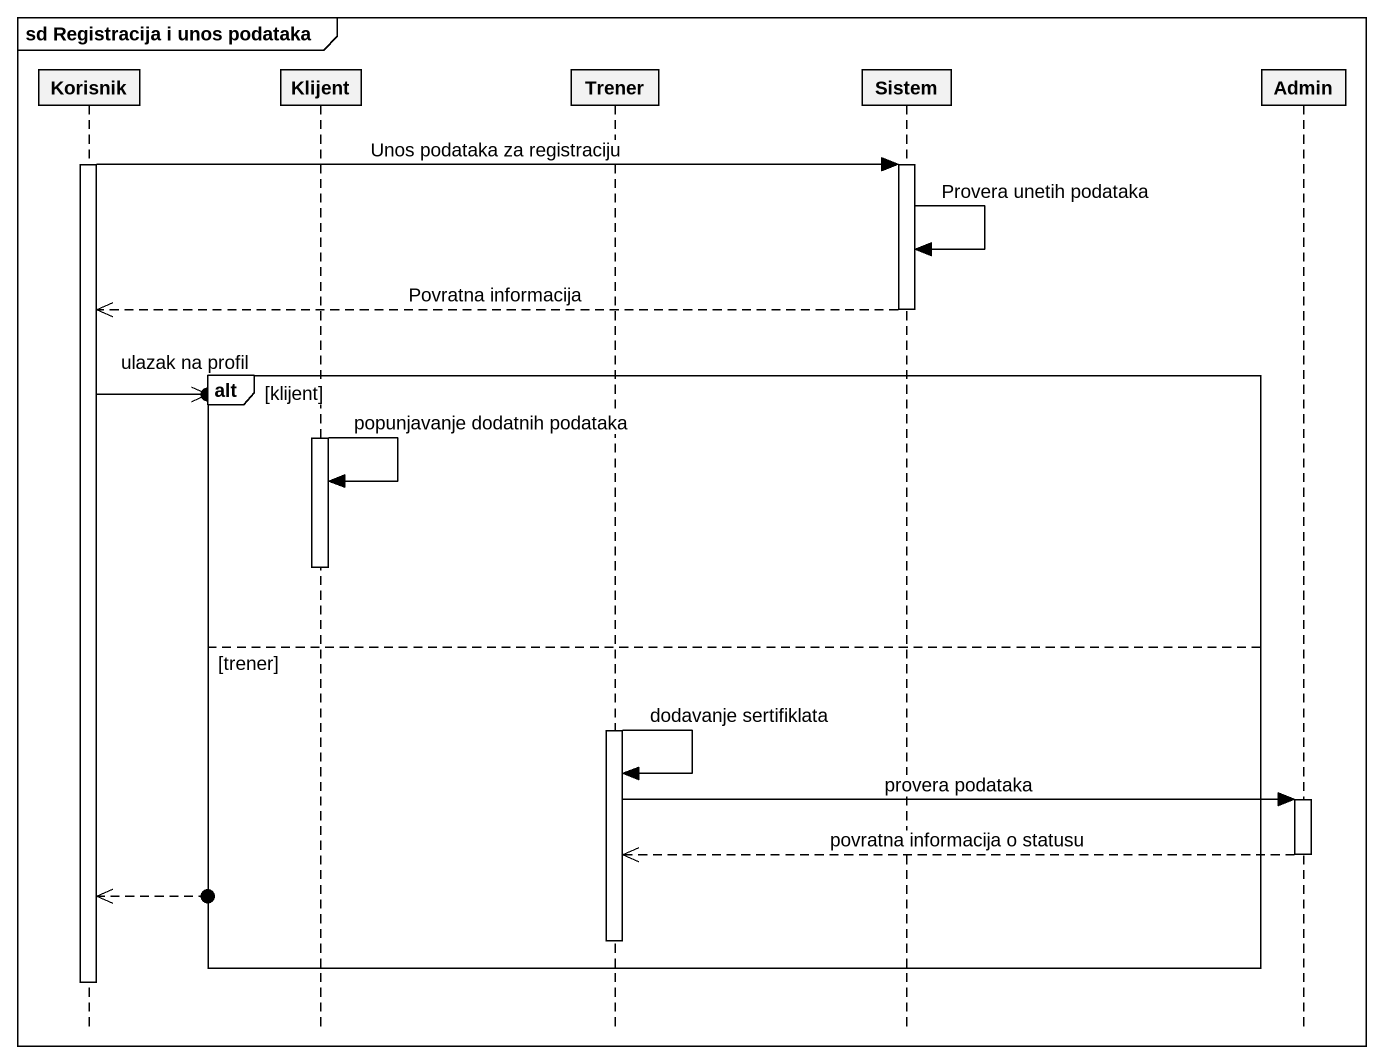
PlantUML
@startuml
mainframe sd Registracija i unos podataka
hide footbox
participant Korisnik
participant Klijent
participant Trener
participant Sistem
participant Admin

activate Korisnik
Korisnik -> Sistem : Unos podataka za registraciju
activate Sistem
Sistem -> Sistem : Provera unetih podataka
Sistem -->> Korisnik : Povratna informacija
deactivate Sistem
alt klijent
  Korisnik ->>o] : ulazak na profil
  activate Klijent
  Klijent -> Klijent : popunjavanje dodatnih podataka
  deactivate Klijent
else trener
  activate Trener
  Trener -> Trener : dodavanje sertifiklata
  Trener -> Admin : provera podataka
  activate Admin
  Admin -->> Trener : povratna informacija o statusu
  deactivate Admin
  Korisnik <<--o]
  deactivate Trener
end
deactivate Korisnik
@enduml
